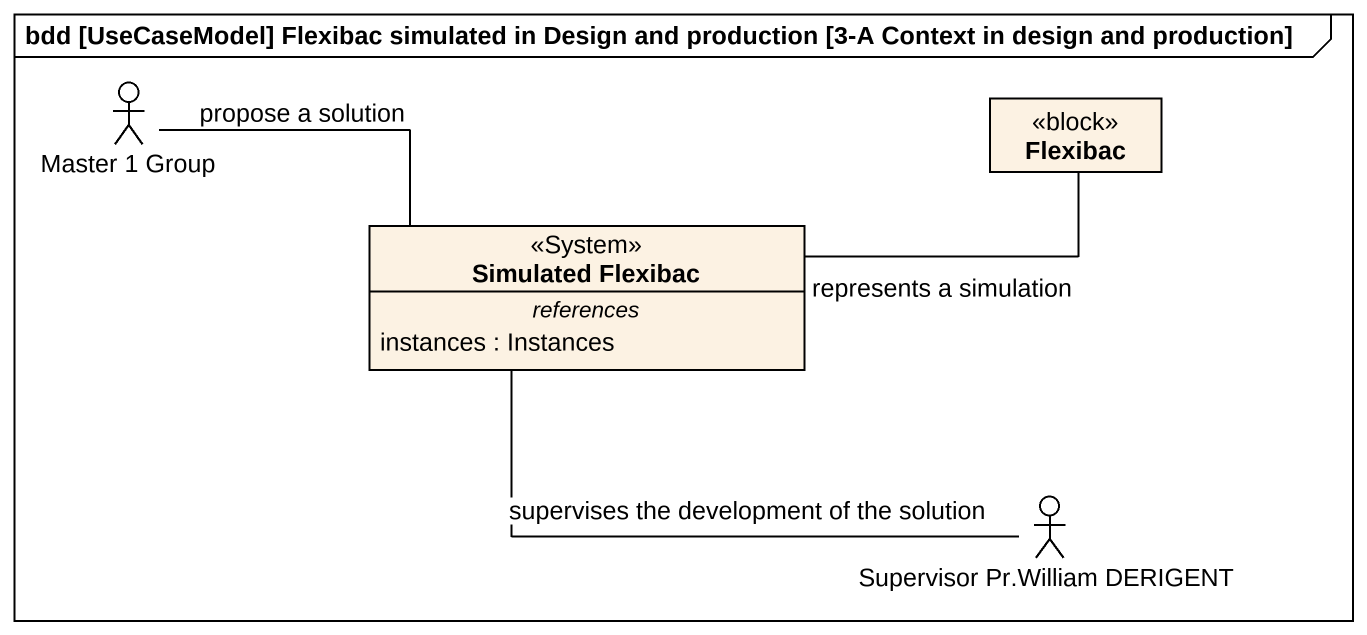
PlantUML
@startuml
mainframe bdd [UseCaseModel] Flexibac simulated in Design and production [3-A Context in design and production]
allowmixing
hide circle
hide empty members
actor "Master 1 Group" as Master_1_Group
class Flexibac <<block>>
class "Simulated Flexibac" as Simulated_Flexibac <<System>> {
  -- references --
  instances : Instances
}
actor "Supervisor Pr.William DERIGENT" as Supervisor_Pr_William
Master_1_Group -right- Simulated_Flexibac : propose a solution
Flexibac -left- "represents a simulation" Simulated_Flexibac
Supervisor_Pr_William -left- Simulated_Flexibac : supervises the development of the solution
@enduml
